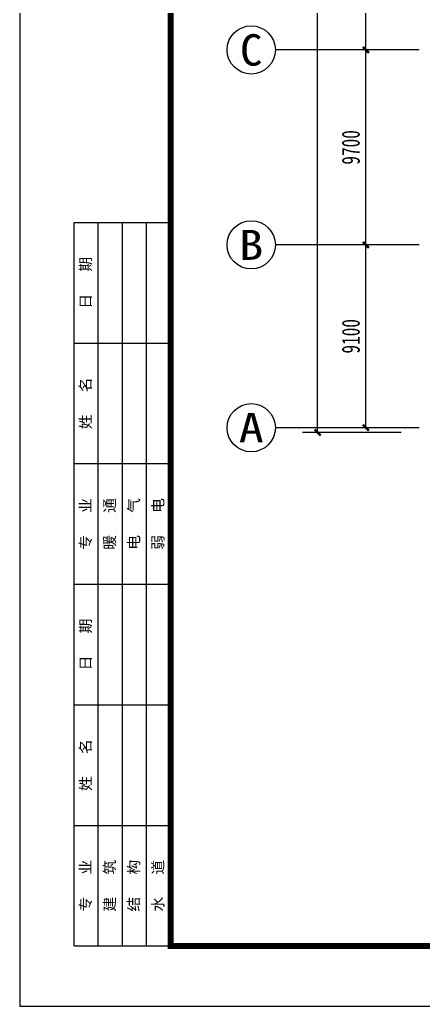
# Model space of a CAD drawing. Header units: millimetres. Extents: x -633009578 to 5705885, y -633235091 to 2571734.
# Drawn here: x 2725055 to 2745114, y 2243684 to 2292773 of the extents above; entities that cross this region are included whole.
import ezdxf
from ezdxf.enums import TextEntityAlignment as Align

# ---------------------------------------------------------------- set-up
doc = ezdxf.new("R2010")
doc.units = ezdxf.units.MM
doc.header["$LTSCALE"] = 1000
doc.header["$MEASUREMENT"] = 0
doc.layers.get('0').update_dxf_attribs({"color": 9})
for name, color, linetype in [('3T_WOOD', 21, 'Continuous'), ('AXIS_TEXT', 7, 'Continuous'), ('C-AXIS(轴号)', 3, 'Continuous'), ('设备-箱柜', 3, 'Continuous'), ('院图签、封面151013$0$PUB_TITLE', 153, 'Continuous'), ('院图签、封面151013$0$图签文字', 4, 'Continuous')]:
    doc.layers.add(name, color=color, linetype=linetype)
doc.styles.add('_TCH_AXIS', font='simhei.ttf', dxfattribs={"bigfont": 'GBCBIG'})
doc.styles.add('_TCH_DIM_T3', font='simhei.ttf', dxfattribs={"width": 0.707, "bigfont": 'GBCBIG'})
doc.styles.add('COMPLEX', font='simhei.ttf')
doc.styles.add('院图签、封面151013$0$-仿宋_GB2312', font='simhei.ttf')
doc.styles.add('院图签、封面151013$0$-宋体', font='simhei.ttf', dxfattribs={"width": 0.8})
doc.dimstyles.new('_TCH_ARCH&&300', dxfattribs={"dimtxt": 892.5, "dimasz": 300, "dimexe": 750, "dimexo": 900, "dimgap": 300, "dimtad": 1, "dimdec": 0, "dimzin": 0, "dimdsep": 46, "dimtxsty": '_TCH_DIM_T3', "dimblk": 'ARCHTICK', "dimcen": 0.09, "dimclrt": 7, "dimazin": 2, "dimtfac": 1, "dimtdec": 0, "dimtix": 1, "dimtmove": 2, "dimatfit": 3, "dimfxl": 1, "dimtolj": 1, "dimtzin": 0, "dimarcsym": 0})

# ---------------------------------------------------------------- blocks, each defined once
blk = doc.blocks.new('_ArchTick')
at = {"color": 0, "linetype": 'ByBlock', "const_width": 0.4}
blk.add_lwpolyline([(-0.5, -0.5), (0.5, 0.5)], dxfattribs=at)
blk = doc.blocks.new('*D310')
at = {"layer": 'C-AXIS(轴号)', "color": 0, "lineweight": -2, "transparency": 16777216}
for p, q in [((1091977, 1598619), (1089481, 1598619)), ((1090231, 1589519), (1090231, 1598619)), ((1091977, 1589519), (1089481, 1589519))]:
    blk.add_line(p, q, dxfattribs=at)
at = {"layer": 'Defpoints', "color": 0, "transparency": 16777216}
for p in [(1090231, 1598619), (1092877, 1598619), (1092877, 1589519)]:
    blk.add_point(p, dxfattribs=at)
at = {"layer": 'C-AXIS(轴号)', "color": 0, "linetype": 'ByBlock', "lineweight": -2, "transparency": 16777216, "xscale": 300, "yscale": 300, "zscale": 300}
for p, rotation in [((1090231, 1598619), 90), ((1090231, 1589519), 270)]:
    blk.add_blockref('_ArchTick', p, dxfattribs=dict(at, rotation=rotation))
at = {"layer": 'C-AXIS(轴号)', "color": 7, "transparency": 16777216, "insert": (1089485, 1594069), "char_height": 892.5, "attachment_point": 5, "rotation": 90, "style": '_TCH_DIM_T3'}
blk.add_mtext('\\A1;9100', dxfattribs=at)
blk = doc.blocks.new('*D311')
at = {"layer": 'C-AXIS(轴号)', "color": 0, "lineweight": -2, "transparency": 16777216}
for p, q in [((1091977, 1608319), (1089481, 1608319)), ((1090231, 1598619), (1090231, 1608319)), ((1091977, 1598619), (1089481, 1598619))]:
    blk.add_line(p, q, dxfattribs=at)
at = {"layer": 'Defpoints', "color": 0, "transparency": 16777216}
for p in [(1090231, 1608319), (1092877, 1608319), (1092877, 1598619)]:
    blk.add_point(p, dxfattribs=at)
at = {"layer": 'C-AXIS(轴号)', "color": 0, "linetype": 'ByBlock', "lineweight": -2, "transparency": 16777216, "xscale": 300, "yscale": 300, "zscale": 300}
for p, rotation in [((1090231, 1608319), 90), ((1090231, 1598619), 270)]:
    blk.add_blockref('_ArchTick', p, dxfattribs=dict(at, rotation=rotation))
at = {"layer": 'C-AXIS(轴号)', "color": 7, "transparency": 16777216, "insert": (1089485, 1603469), "char_height": 892.5, "attachment_point": 5, "rotation": 90, "style": '_TCH_DIM_T3'}
blk.add_mtext('\\A1;9700', dxfattribs=at)
blk = doc.blocks.new('*D312')
at = {"layer": 'C-AXIS(轴号)', "color": 0, "lineweight": -2, "transparency": 16777216}
for p, q in [((1091977, 1618019), (1089481, 1618019)), ((1090231, 1608319), (1090231, 1618019)), ((1091977, 1608319), (1089481, 1608319))]:
    blk.add_line(p, q, dxfattribs=at)
at = {"layer": 'Defpoints', "color": 0, "transparency": 16777216}
for p in [(1090231, 1618019), (1092877, 1618019), (1092877, 1608319)]:
    blk.add_point(p, dxfattribs=at)
at = {"layer": 'C-AXIS(轴号)', "color": 0, "linetype": 'ByBlock', "lineweight": -2, "transparency": 16777216, "xscale": 300, "yscale": 300, "zscale": 300}
for p, rotation in [((1090231, 1618019), 90), ((1090231, 1608319), 270)]:
    blk.add_blockref('_ArchTick', p, dxfattribs=dict(at, rotation=rotation))
at = {"layer": 'C-AXIS(轴号)', "color": 7, "transparency": 16777216, "insert": (1089485, 1613169), "char_height": 892.5, "attachment_point": 5, "rotation": 90, "style": '_TCH_DIM_T3'}
blk.add_mtext('\\A1;9700', dxfattribs=at)
blk = doc.blocks.new('*D325')
at = {"layer": 'C-AXIS(轴号)', "color": 0, "lineweight": -2, "transparency": 16777216}
for p, q in [((1091977, 1725359), (1087081, 1725359)), ((1087831, 1589279), (1087831, 1725359)), ((1091977, 1589279), (1087081, 1589279))]:
    blk.add_line(p, q, dxfattribs=at)
at = {"layer": 'Defpoints', "color": 0, "transparency": 16777216}
for p in [(1087831, 1725359), (1092877, 1725359), (1092877, 1589279)]:
    blk.add_point(p, dxfattribs=at)
at = {"layer": 'C-AXIS(轴号)', "color": 0, "linetype": 'ByBlock', "lineweight": -2, "transparency": 16777216, "xscale": 300, "yscale": 300, "zscale": 300}
for p, rotation in [((1087831, 1725359), 90), ((1087831, 1589279), 270)]:
    blk.add_blockref('_ArchTick', p, dxfattribs=dict(at, rotation=rotation))
at = {"layer": 'C-AXIS(轴号)', "color": 7, "transparency": 16777216, "insert": (1087085, 1657319), "char_height": 892.5, "attachment_point": 5, "rotation": 90, "style": '_TCH_DIM_T3'}
blk.add_mtext('\\A1;136080', dxfattribs=at)
blk = doc.blocks.new('_AXISO')
blk.add_circle((0, 0), 0.5)
at = {"layer": 'AXIS_TEXT', "style": 'COMPLEX', "width": 1.041667}
blk.add_attdef('A', text='', height=0.56, dxfattribs=at).set_placement((-0.25, -0.28), (0.25, -0.28), align=Align.FIT)
blk = doc.blocks.new('院图签、封面151013$0$$titleblk$00000094')
at = {"layer": '院图签、封面151013$0$PUB_TITLE'}
for p, q in [((-120, 16), (0, 16)), ((-120, 16), (-120, 0)), ((-100, 16), (-100, 0)), ((-80, 16), (-80, 0)), ((-60, 16), (-60, 0)), ((-40, 16), (-40, 0)), ((-20, 16), (-20, 0)), ((0, 16), (0, 0)), ((-120, 12), (0, 12)), ((-120, 8), (0, 8)), ((-120, 4), (0, 4)), ((-120, 0), (0, 0))]:
    blk.add_line(p, q, dxfattribs=at)
at = {"layer": '院图签、封面151013$0$PUB_TITLE', "style": '院图签、封面151013$0$-仿宋_GB2312'}
for s, p in [('专   业', (-110, 13.2)), ('姓   名', (-90, 13.2)), ('日   期', (-70, 13.2)), ('专   业', (-50, 13.2)), ('姓   名', (-30, 13.2)), ('日   期', (-10, 13.2)), ('建   筑', (-110, 9.2)), ('暖   通', (-50, 9.2)), ('结   构', (-110, 5.2)), ('电   气', (-50, 5.2)), ('水   道', (-110, 1.2)), ('弱   电', (-50, 1.2))]:
    blk.add_text(s, height=1.8, dxfattribs=at).set_placement(p, align=Align.CENTER)
blk = doc.blocks.new('建筑图框_A1')
at = {"layer": '院图签、封面151013$0$PUB_TITLE'}
blk.add_lwpolyline([(0, 0), (84100, 0), (84100, 59400), (0, 59400)], close=True, dxfattribs=at)
at = {"layer": '院图签、封面151013$0$PUB_TITLE', "const_width": 100}
blk.add_lwpolyline([(2500, 1000), (83100, 1000), (83100, 58400), (2500, 58400)], close=True, dxfattribs=at)
at = {"layer": '院图签、封面151013$0$PUB_TITLE', "xscale": 100, "yscale": 100, "zscale": 100, "rotation": 89.99999999999999}
blk.add_blockref('院图签、封面151013$0$$titleblk$00000094', (2500, 13000), dxfattribs=at)
at = {"layer": '院图签、封面151013$0$图签文字', "color": 6, "style": '院图签、封面151013$0$-宋体'}
for tag, height, width, p in [('工程主持人', 400, 0.8, (79991, 29506)), ('审定', 400, 0.8, (79991, 28706)), ('审核', 400, 0.8, (79991, 27906)), ('专业负责人', 400, 0.8, (79991, 27106)), ('校对', 400, 0.8, (79991, 26306)), ('设计', 400, 0.8, (79991, 25506)), ('方案设计人', 400, 0.8, (79991, 24707)), ('工程编号', 300, 0.7, (81000, 8700)), ('版次', 300, 0.7, (78738, 3006)), ('日期', 300, 0.7, (82038, 3000)), ('图号', 200, 0.7, (82538, 2400)), ('比例', 300, 0.7, (78738, 2200)), ('图号_X施', 300, 0.7, (81538, 2200)), ('图号_总数', 200, 0.7, (82538, 2000))]:
    blk.add_attdef(tag, text='', height=height, dxfattribs=dict(at, width=width)).set_placement(p, align=Align.MIDDLE_CENTER)
at = {"layer": '院图签、封面151013$0$图签文字', "color": 6, "style": '院图签、封面151013$0$-宋体', "width": 0.7}
for tag, p in [('建设单位_001', (80936, 7446)), ('工程名称_001', (80934, 6045)), ('图名_001', (79743, 4060))]:
    blk.add_attdef(tag, p, '', height=300, dxfattribs=at)
blk = doc.blocks.new('负一层平面图9')
at = {"layer": 'C-AXIS(轴号)'}
for p, q in [((1092876.7, 1608318.6), (1085731.4, 1608318.6)), ((1092876.7, 1598618.6), (1085731.4, 1598618.6)), ((1092876.7, 1589518.6), (1085731.4, 1589518.6))]:
    blk.add_line(p, q, dxfattribs=at)
ref = blk.add_blockref('_AXISO', (1084531.4, 1608318.6), dxfattribs=dict(at, xscale=2400, yscale=2400, zscale=2400))
ref.add_attrib('A', 'C', dxfattribs={"layer": 'AXIS_TEXT', "height": 1562.4, "style": '_TCH_AXIS'}).set_placement((1083973.4, 1607537.4), (1085089.4, 1607537.4), align=Align.FIT)
ref = blk.add_blockref('_AXISO', (1084531.4, 1598618.6), dxfattribs=dict(at, xscale=2400, yscale=2400, zscale=2400))
ref.add_attrib('A', 'B', dxfattribs={"layer": 'AXIS_TEXT', "height": 1492.3, "style": '_TCH_AXIS'}).set_placement((1083927.4, 1597872.4), (1085135.4, 1597872.4), align=Align.FIT)
ref = blk.add_blockref('_AXISO', (1084531.4, 1589518.6), dxfattribs=dict(at, xscale=2400, yscale=2400, zscale=2400))
ref.add_attrib('A', 'A', dxfattribs={"layer": 'AXIS_TEXT', "height": 1457.8, "style": '_TCH_AXIS'}).set_placement((1083906.6, 1588789.7), (1085156.2, 1588789.7), align=Align.FIT)
for p1, p2, distance, picture, middle in [((1092876.7, 1589278.6), (1092876.7, 1725358.6), 5045.3, '*D325', (1087085.2, 1657318.6)), ((1092876.7, 1608318.6), (1092876.7, 1618018.6), 2645.3, '*D312', (1089485.2, 1613168.6)), ((1092876.7, 1598618.6), (1092876.7, 1608318.6), 2645.3, '*D311', (1089485.2, 1603468.6)), ((1092876.7, 1589518.6), (1092876.7, 1598618.6), 2645.3, '*D310', (1089485.2, 1594068.6))]:
    dim = blk.add_aligned_dim(p1=p1, p2=p2, distance=distance, dimstyle='_TCH_ARCH&&300', dxfattribs=at)
    dim.commit()
    dim.dimension.update_dxf_attribs({"geometry": picture, "text_midpoint": middle})

msp = doc.modelspace()

# ---------------------------------------------------------------- block references
at = {"layer": '3T_WOOD'}
msp.add_blockref('负一层平面图9', (1652031.9, 682952.1), dxfattribs=at)
at = {"layer": '设备-箱柜', "xscale": 3, "yscale": 3}
msp.add_blockref('建筑图框_A1', (2725055.4, 2243683.8, 0), dxfattribs=at)

doc.saveas('drawing.dxf')
